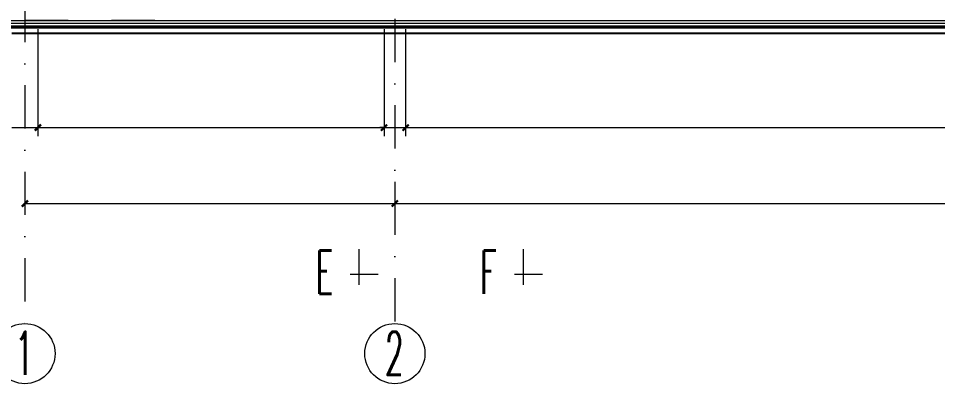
# Model space of a CAD drawing. Extents: x 838828 to 1489448, y 610351 to 848160.
# Drawn here: x 965172 to 975795, y 721807 to 726034 of the extents above; entities that cross this region are included whole.
import ezdxf

# ---------------------------------------------------------------- set-up
doc = ezdxf.new("R2010")
doc.units = 0
doc.header["$LTSCALE"] = 1000
doc.header["$MEASUREMENT"] = 0
doc.linetypes.add('DASHDOT', pattern=[1, 0.5, -0.25, 0, -0.25])
doc.layers.get('0').update_dxf_attribs({"linetype": 'CONTINUOUS', "lineweight": 13})
doc.layers.add('HATCH', color=8, linetype='CONTINUOUS', lineweight=13)
doc.layers.add('标注', color=8, linetype='CONTINUOUS', lineweight=13)
doc.layers.add('水构筑物', color=7, linetype='CONTINUOUS')
doc.styles.get("Standard").update_dxf_attribs({"font": 'ROMANS.SHX', "width": 1.2, "bigfont": 'gbcbig.shx'})

# ---------------------------------------------------------------- blocks, each defined once
blk = doc.blocks.new('_ARCHTICK')
at = {"const_width": 0.5}
blk.add_lwpolyline([(-0.71, -0.71), (0.71, 0.71)], dxfattribs=at)

msp = doc.modelspace()

# ---------------------------------------------------------------- linework, layer by layer
at = {"layer": 'HATCH'}
for p, q in [((964162, 726011), (990402, 726011)), ((964162, 725979), (990402, 725979)), ((964162, 725948), (990402, 725948))]:
    msp.add_line(p, q, dxfattribs=at)
at = {"layer": '标注', "linetype": 'DASHDOT'}
for p, q in [((965247, 739261), (965247, 722503)), ((969522, 733029), (969522, 722503)), ((966747, 726011), (960445, 726011))]:
    msp.add_line(p, q, dxfattribs=at)
at = {"layer": '标注', "ltscale": 0.001}
for p, q in [((965397, 725911), (965397, 724670)), ((965397, 725911), (965397, 724670)), ((969397, 725911), (969397, 724670)), ((969397, 725911), (969397, 724670)), ((969647, 725911), (969647, 724670)), ((969647, 725911), (969647, 724670)), ((965097, 724770), (965397, 724770)), ((965397, 724770), (969397, 724770)), ((965397, 724770), (965447, 724770)), ((969397, 724770), (969347, 724770)), ((969397, 724770), (969647, 724770)), ((969647, 724770), (984647, 724770)), ((969647, 724770), (969697, 724770)), ((965247, 724141), (965247, 723991)), ((969522, 724141), (969522, 723991)), ((969522, 724141), (969522, 723991)), ((965247, 723891), (969522, 723891)), ((969522, 723891), (977022, 723891))]:
    msp.add_line(p, q, dxfattribs=at)
at = {"layer": '标注'}
for p, q in [((969111, 722952), (969111, 723362)), ((971010, 722952), (971010, 723362)), ((969005, 723075), (969328, 723075)), ((970904, 723075), (971228, 723075))]:
    msp.add_line(p, q, dxfattribs=at)
for centre in [(965247, 722155), (969522, 722155)]:
    msp.add_circle(centre, 348, dxfattribs=at)
at = {"layer": '水构筑物'}
for p, q in [((964162, 725929), (990402, 725929)), ((990447, 725861), (965097, 725861))]:
    msp.add_line(p, q, dxfattribs=at)

# ---------------------------------------------------------------- block references
at = {"layer": '标注', "ltscale": 0.001, "xscale": 50, "yscale": 50, "zscale": 50, "rotation": 180}
for p in [(965397, 724770), (965397, 724770), (969647, 724770), (969647, 724770), (965247, 723891), (969522, 723891)]:
    msp.add_blockref('_ARCHTICK', p, dxfattribs=at)
at = {"layer": '标注', "ltscale": 0.001, "xscale": 50, "yscale": 50, "zscale": 50}
for p in [(969397, 724770), (969397, 724770), (969522, 723891)]:
    msp.add_blockref('_ARCHTICK', p, dxfattribs=at)

# ---------------------------------------------------------------- texts
at = {"linetype": 'ByBlock', "ltscale": 200, "width": 0.5}
for s, p in [('E', (968607, 722847)), ('F', (970506, 722847)), ('1', (965133, 721908)), ('2', (969408, 721908))]:
    msp.add_text(s, height=500, dxfattribs=at).set_placement(p)

doc.saveas('drawing.dxf')
